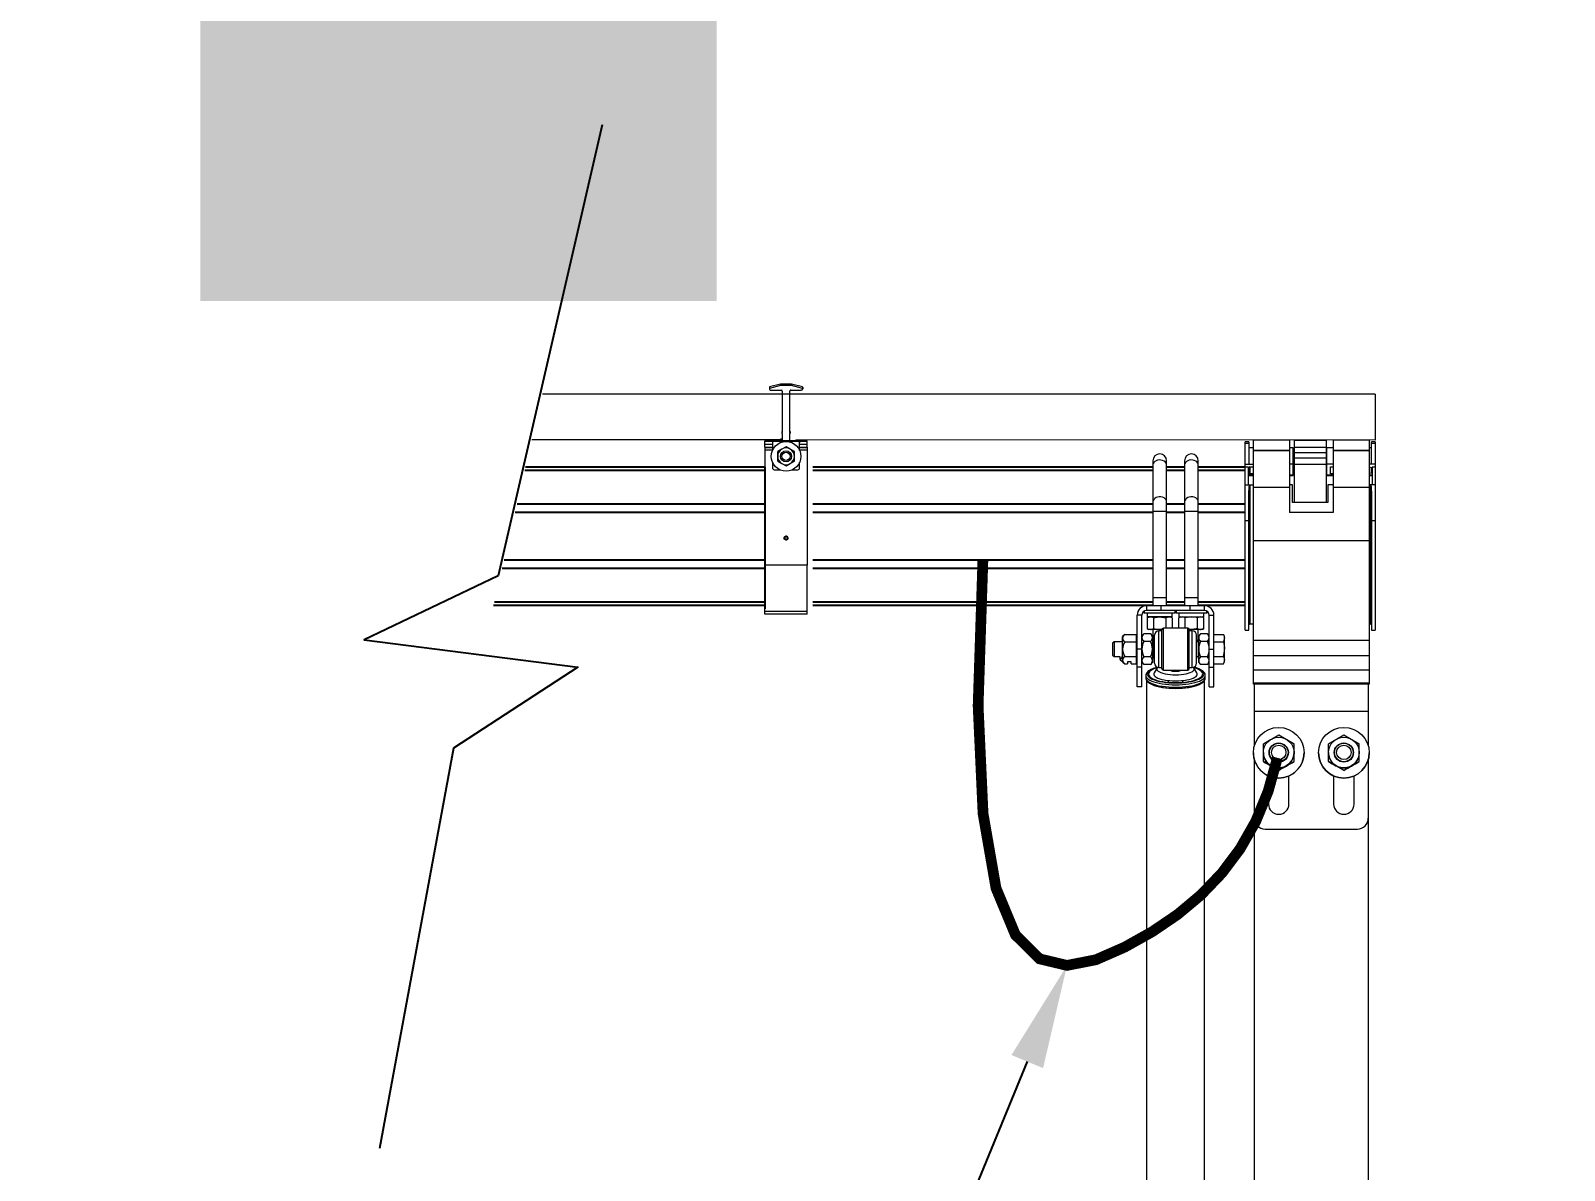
# Model space of a CAD drawing. Header units: feet. Extents: x -17 to 453, y -41 to 31.
# Drawn here: x 53.318 to 55.87, y -6.351 to -4.454 of the extents above; entities that cross this region are included whole.
import ezdxf
from ezdxf import colors
from ezdxf.entities.mleader import LeaderData, LeaderLine
from ezdxf.enums import TextEntityAlignment as Align
from ezdxf.math import Vec2, Vec3

# ---------------------------------------------------------------- set-up
doc = ezdxf.new("R2018")
doc.units = ezdxf.units.FT
doc.header["$MEASUREMENT"] = 0
for name, color, linetype in [('ATI CENTER SUPPORT', 7, 'Continuous'), ('DETL-RACK-FADE', 8, 'Continuous'), ('G-ANNO-TEXT', 1, 'Continuous')]:
    doc.layers.add(name, color=color, linetype=linetype)
doc.styles.add('NEI-A', font='arial.ttf')
doc.styles.get("Standard").update_dxf_attribs({"font": 'arial.ttf'})

# ---------------------------------------------------------------- blocks, each defined once
blk = doc.blocks.new('DETAIL_TITLE')
at = {"style": 'NEI-A', "flags": 8}
blk.add_attdef('#', text='', height=0.2, dxfattribs=at).set_placement((0.5922, -0.5109), align=Align.MIDDLE_CENTER)
at = {"lineweight": 30, "style": '', "flags": 104}
blk.add_attdef('DETAIL_TITLE', text='', height=0.2, dxfattribs=at).set_placement((0.9099, -0.5251), align=Align.BOTTOM_LEFT)
at = {"style": 'NEI-A'}
for tag, p in [('SCALE:', (0.9386, -0.7379)), ('1"_=_', (1.5474, -0.7379))]:
    blk.add_attdef(tag, text='', height=0.1, dxfattribs=at).set_placement(p, align=Align.BOTTOM_LEFT)
blk = doc.blocks.new('CLAMP')
at = {"color": 3, "linetype": 'Continuous', "lineweight": 15}
for p, q in [((-0.0048, 0.1326), (-0.0142, 0.1302)), ((-0.0048, 0.1326), (-0.0048, 0.1315)), ((0.0048, 0.1326), (-0.0048, 0.1326)), ((0.0048, 0.1326), (0.0048, 0.1315)), ((0.0142, 0.1302), (0.0048, 0.1326)), ((-0.0144, 0.1299), (-0.0144, 0.1287)), ((-0.0048, 0.1315), (-0.0142, 0.129)), ((-0.0142, 0.1302), (-0.0142, 0.129)), ((-0.0131, 0.1275), (-0.004, 0.1275)), ((0.0048, 0.1315), (-0.0048, 0.1315)), ((-0.0032, 0.1267), (-0.0032, 0.091)), ((0.0032, 0.1242), (0.0032, 0.1267)), ((0.0032, 0.091), (0.0032, 0.1242)), ((0.004, 0.1275), (0.0131, 0.1275)), ((0.0142, 0.129), (0.0048, 0.1315)), ((0.0142, 0.1302), (0.0142, 0.129)), ((0.0144, 0.1299), (0.0144, 0.1287)), ((-0.0182, 0.0808), (-0.0182, 0.0839)), ((-0.0182, 0.0782), (-0.0182, 0.0808)), ((-0.0182, 0.0808), (-0.0117, 0.0808)), ((-0.0117, 0.0828), (-0.0117, 0.0821)), ((-0.0117, 0.0821), (-0.0117, 0.0755)), ((-0.0072, 0.0839), (-0.0102, 0.0837)), ((-0.0102, 0.0839), (-0.0102, 0.0837)), ((-0.0035, 0.0851), (-0.0049, 0.0851)), ((-0.0035, 0.0851), (-0.0049, 0.0851)), ((-0.0049, 0.0848), (-0.0041, 0.0848)), ((-0.0041, 0.0841), (-0.0049, 0.084)), ((-0.0041, 0.0848), (-0.0041, 0.0841)), ((-0.0032, 0.0921), (-0.0037, 0.0916)), ((-0.0037, 0.0916), (-0.0037, 0.0905)), ((-0.0037, 0.0916), (-0.0037, 0.0916)), ((-0.0032, 0.091), (-0.0037, 0.0905)), ((-0.0037, 0.0905), (-0.0032, 0.09)), ((-0.0032, 0.09), (-0.0032, 0.0851)), ((0.0032, 0.0921), (0.0037, 0.0916)), ((0.0032, 0.091), (0.0037, 0.0905)), ((0.0037, 0.0905), (0.0032, 0.09)), ((0.0032, 0.0839), (0.0032, 0.09)), ((0.0037, 0.0916), (0.0037, 0.0905)), ((0.0037, 0.0916), (0.0037, 0.0916)), ((0.0102, 0.0837), (0.0072, 0.0839)), ((0.0102, 0.0839), (0.0102, 0.0837)), ((0.0117, 0.0828), (0.0117, 0.0821)), ((0.0117, 0.0755), (0.0117, 0.0821)), ((0.0117, 0.0808), (0.0182, 0.0808)), ((0.0182, 0.0808), (0.0182, 0.0839)), ((0.0182, 0.0782), (0.0182, 0.0808)), ((-0.0182, 0.0782), (-0.0182, 0.0778)), ((-0.0182, 0.0782), (-0.0117, 0.0782)), ((-0.0182, 0.0778), (-0.0182, 0.0758)), ((-0.0117, 0.0778), (-0.0182, 0.0778)), ((-0.0182, 0.0758), (-0.0182, -0.0236)), ((-0.0117, 0.0758), (-0.0182, 0.0758)), ((-0.0036, 0.0766), (-0.0072, 0.0745)), ((-0.0072, 0.0704), (-0.0072, 0.0745)), ((-0.0072, 0.0662), (-0.0072, 0.0704)), ((-0.0072, 0.0662), (-0.0036, 0.0642)), ((0, 0.0787), (-0.0036, 0.0766)), ((0.0036, 0.0766), (0, 0.0787)), ((0.0072, 0.0745), (0.0036, 0.0766)), ((0.0036, 0.0642), (0.0072, 0.0662)), ((0.0072, 0.0704), (0.0072, 0.0745)), ((0.0072, 0.0662), (0.0072, 0.0704)), ((0.0117, 0.0782), (0.0182, 0.0782)), ((0.0182, 0.0778), (0.0117, 0.0778)), ((0.0182, 0.0758), (0.0117, 0.0758)), ((0.0182, 0.0782), (0.0182, 0.0778)), ((0.0182, 0.0778), (0.0182, 0.0758)), ((0.0182, 0.0758), (0.0182, -0.0236)), ((-0.0117, 0.0652), (-0.0117, 0.0605)), ((-0.0101, 0.0589), (-0.0056, 0.0589)), ((-0.0036, 0.0642), (0, 0.0621)), ((0, 0.0621), (0.0036, 0.0642)), ((0.0056, 0.0589), (0.0101, 0.0589)), ((0.0117, 0.0605), (0.0117, 0.0652)), ((0.0182, -0.0236), (-0.0182, -0.0236)), ((-0.0182, -0.0633), (-0.0182, -0.0236)), ((0.0182, -0.0633), (0.0182, -0.0236)), ((0.0182, -0.0633), (-0.0182, -0.0633)), ((-0.0182, -0.0657), (-0.0182, -0.0633)), ((0.0182, -0.0657), (-0.0182, -0.0657)), ((0.0182, -0.0657), (0.0182, -0.0633))]:
    blk.add_line(p, q, dxfattribs=at)
at = {"color": 3}
for p, q in [((-0.0182, 0.0839), (0.0182, 0.0839)), ((-0.0182, 0.0612), (-0.0182, -0.0612))]:
    blk.add_line(p, q, dxfattribs=at)
at = {"color": 3, "linetype": 'Continuous', "lineweight": 15}
for radius in [0.0128, 0.0048, 0.0036]:
    blk.add_circle((0, 0.0704), radius, dxfattribs=at)
at = {"color": 3}
blk.add_circle((0, 0), 0.00147, dxfattribs=at)
at = {"color": 3, "linetype": 'Continuous', "lineweight": 15}
for centre, radius, start, end in [((-0.0141, 0.1299), 0.0003, 104.672, 179.9818), ((-0.0141, 0.1287), 0.0003, 104.672, 179.9818), ((-0.0131, 0.1287), 0.00128, 180.0273, 270.0273), ((-0.004, 0.1267), 0.000799, 0.0273, 90.0273), ((0.004, 0.1267), 0.000799, 89.9727, 179.9727), ((0.0131, 0.1287), 0.00128, 269.9727, 359.9727), ((0.0141, 0.1299), 0.0003, 0.0182, 75.328), ((0.0141, 0.1287), 0.0003, 0.0182, 75.328), ((-0.0103, 0.0829), 0.00139, 133.1103, 183.5333), ((-0.0101, 0.0821), 0.0016, 93.3224, 179.9748), ((-0.0042, 0.0851), 0.00101, 273.3224, 359.9748), ((0.0101, 0.0821), 0.0016, 0.0252, 86.6776), ((0.0102, 0.0828), 0.00154, 359.0792, 44.4283), ((0, 0.0704), 0.00719, 120, 180), ((0, 0.0704), 0.00719, 180, 240), ((0, 0.0704), 0.00719, 60, 120), ((0, 0.0704), 0.00719, 0, 60), ((0, 0.0704), 0.00719, 300, 0), ((-0.0101, 0.0605), 0.0016, 180.0273, 270.0273), ((0, 0.0704), 0.00719, 240, 300), ((0.0101, 0.0605), 0.0016, 269.9727, 359.9727)]:
    blk.add_arc(centre, radius, start, end, dxfattribs=at)
blk.add_ellipse((-0.0042, 0.0859), major_axis=(0, 0.00107), ratio=0.942202, start_param=3.200091, end_param=4.712389, dxfattribs=at)

msp = doc.modelspace()

# ---------------------------------------------------------------- linework, layer by layer
at = {"color": 5}
for p, q in [((54.14181, -5.18002), (54.54041, -5.18002)), ((54.61986, -5.18002), (55.18542, -5.18002)), ((55.20821, -5.18002), (55.2382, -5.18002)), ((55.26093, -5.18002), (55.339, -5.18002)), ((54.14047, -5.18582), (54.54041, -5.18582)), ((54.61986, -5.18582), (55.18542, -5.18582)), ((55.20821, -5.18582), (55.2382, -5.18582)), ((55.26093, -5.18582), (55.339, -5.18582)), ((54.12432, -5.25571), (54.54041, -5.25571)), ((54.12756, -5.24171), (54.54041, -5.24171)), ((54.61986, -5.24171), (55.18542, -5.24171)), ((54.61986, -5.25571), (55.18542, -5.25571)), ((55.20821, -5.24171), (55.2382, -5.24171)), ((55.20821, -5.25571), (55.2382, -5.25571)), ((55.26093, -5.24171), (55.339, -5.24171)), ((55.26093, -5.25571), (55.339, -5.25571)), ((54.10283, -5.34875), (54.54041, -5.34875)), ((54.10607, -5.33475), (54.54041, -5.33475)), ((54.61986, -5.33475), (55.18542, -5.33475)), ((54.61986, -5.34875), (55.18542, -5.34875)), ((55.20821, -5.33475), (55.2382, -5.33475)), ((55.20821, -5.34875), (55.2382, -5.34875)), ((55.26093, -5.33475), (55.339, -5.33475)), ((55.26093, -5.34875), (55.339, -5.34875)), ((54.08992, -5.40464), (54.54041, -5.40464)), ((54.61986, -5.40464), (55.18542, -5.40464)), ((55.20821, -5.40464), (55.2382, -5.40464)), ((55.26093, -5.40464), (55.339, -5.40464)), ((54.08858, -5.41044), (54.54041, -5.41044)), ((54.61986, -5.41044), (55.18542, -5.41044)), ((55.20821, -5.41044), (55.2382, -5.41044)), ((55.26093, -5.41044), (55.339, -5.41044))]:
    msp.add_line(p, q, dxfattribs=at)
at = {"color": 7}
msp.add_lwpolyline([(54.26925, -4.611), (54.09588, -5.36153), (53.87336, -5.4679), (54.22865, -5.51354), (54.02198, -5.64813), (53.89874, -6.31465)], dxfattribs=at)
at = {"color": 8, "linetype": 'Continuous', "lineweight": 15, "flags": 128}
for points in [[(55.20821, -5.17686), (55.20812, -5.17585), (55.20741, -5.1739), (55.20604, -5.17213), (55.20409, -5.17066), (55.20168, -5.16958), (55.19897, -5.16896), (55.19613, -5.16884), (55.19333, -5.16921), (55.19075, -5.17007), (55.18856, -5.17136), (55.18688, -5.17299), (55.18583, -5.17486), (55.18548, -5.17686)], [(55.26093, -5.17686), (55.26084, -5.17585), (55.26013, -5.1739), (55.25876, -5.17213), (55.25681, -5.17066), (55.25441, -5.16958), (55.2517, -5.16896), (55.24885, -5.16884), (55.24605, -5.16921), (55.24347, -5.17007), (55.24128, -5.17136), (55.2396, -5.17299), (55.23855, -5.17486), (55.2382, -5.17686)], [(55.20821, -5.23823), (55.20812, -5.23722), (55.20741, -5.23527), (55.20604, -5.2335), (55.20409, -5.23204), (55.20168, -5.23096), (55.19897, -5.23033), (55.19613, -5.23021), (55.19333, -5.23058), (55.19075, -5.23144), (55.18856, -5.23273), (55.18688, -5.23436), (55.18583, -5.23623), (55.18548, -5.23823)], [(55.26093, -5.23823), (55.26084, -5.23722), (55.26013, -5.23527), (55.25876, -5.2335), (55.25681, -5.23204), (55.25441, -5.23096), (55.2517, -5.23033), (55.24885, -5.23021), (55.24605, -5.23058), (55.24347, -5.23144), (55.24128, -5.23273), (55.2396, -5.23436), (55.23855, -5.23623), (55.2382, -5.23823)], [(55.17371, -5.52734), (55.17379, -5.52833), (55.17446, -5.53012), (55.17579, -5.53188), (55.17776, -5.53358), (55.18034, -5.53519), (55.1835, -5.5367), (55.1872, -5.53808), (55.19139, -5.53932), (55.19601, -5.5404), (55.20099, -5.5413), (55.20628, -5.54202), (55.21179, -5.54254), (55.21746, -5.54285), (55.2232, -5.54296)], [(55.17371, -5.53143), (55.17379, -5.53233), (55.17446, -5.53412), (55.17579, -5.53588), (55.17776, -5.53758), (55.18034, -5.53919), (55.1835, -5.5407), (55.1872, -5.54209), (55.19139, -5.54332), (55.19601, -5.5444), (55.20099, -5.54531), (55.20628, -5.54602), (55.21179, -5.54654), (55.21746, -5.54685), (55.2232, -5.54696)], [(55.19284, -5.51384), (55.19198, -5.51408), (55.18796, -5.51534), (55.18445, -5.51674), (55.18151, -5.51827), (55.17918, -5.5199), (55.17748, -5.5216), (55.17646, -5.52336), (55.17612, -5.52514), (55.17646, -5.52692), (55.17748, -5.52867), (55.17918, -5.53038), (55.18151, -5.532), (55.18445, -5.53353), (55.18796, -5.53494), (55.19198, -5.5362), (55.19646, -5.5373), (55.20132, -5.53822), (55.20651, -5.53895), (55.21194, -5.53949), (55.21753, -5.53981), (55.2232, -5.53991)], [(55.2232, -5.53991), (55.22888, -5.53981), (55.23447, -5.53949), (55.2399, -5.53895), (55.24509, -5.53822), (55.24995, -5.5373), (55.25443, -5.5362), (55.25845, -5.53494), (55.26196, -5.53353), (55.2649, -5.532), (55.26723, -5.53038), (55.26892, -5.52867), (55.26995, -5.52692), (55.27029, -5.52514), (55.26995, -5.52336), (55.26892, -5.5216), (55.26723, -5.5199), (55.2649, -5.51827), (55.26196, -5.51674), (55.25845, -5.51534), (55.25443, -5.51408), (55.25357, -5.51384)], [(55.2232, -5.54296), (55.22895, -5.54285), (55.23462, -5.54254), (55.24013, -5.54202), (55.24542, -5.5413), (55.2504, -5.5404), (55.25502, -5.53932), (55.25921, -5.53808), (55.26291, -5.5367), (55.26607, -5.53519), (55.26865, -5.53358), (55.27062, -5.53188), (55.27195, -5.53012), (55.27262, -5.52833), (55.2727, -5.52736)], [(55.2232, -5.54696), (55.22895, -5.54685), (55.23462, -5.54654), (55.24013, -5.54602), (55.24542, -5.54531), (55.2504, -5.5444), (55.25502, -5.54332), (55.25921, -5.54209), (55.26291, -5.5407), (55.26607, -5.53919), (55.26865, -5.53758), (55.27062, -5.53588), (55.27195, -5.53412), (55.27262, -5.53233), (55.2727, -5.53143)]]:
    msp.add_lwpolyline(points, dxfattribs=at)
at = {"color": 7, "linetype": 'Continuous', "lineweight": 15, "flags": 128}
for points in [[(55.34502, -5.22628), (55.34505, -5.22379), (55.34568, -5.21402), (55.34584, -5.21271), (55.34597, -5.21183), (55.34608, -5.21125), (55.34617, -5.21086), (55.34624, -5.2106), (55.34629, -5.21043), (55.34634, -5.21031), (55.34638, -5.21023), (55.34643, -5.21017), (55.34647, -5.21013), (55.3465, -5.21012), (55.34652, -5.21011), (55.34653, -5.21011)], [(55.54776, -5.21011), (55.54778, -5.21012), (55.54781, -5.21013), (55.54785, -5.21017), (55.54795, -5.21033), (55.54816, -5.21102), (55.54858, -5.21384), (55.54926, -5.22628)], [(55.17618, -5.43178), (55.1787, -5.43047), (55.18135, -5.42997)], [(55.18651, -5.43178), (55.18913, -5.43101), (55.19684, -5.42997)], [(55.19684, -5.42997), (55.19986, -5.43014), (55.20718, -5.43178)], [(55.20718, -5.43178), (55.20969, -5.43047), (55.21234, -5.42997)], [(55.23923, -5.43178), (55.23672, -5.43047), (55.23407, -5.42997)], [(55.24956, -5.42997), (55.24655, -5.43014), (55.23923, -5.43178)], [(55.2599, -5.43178), (55.25728, -5.43101), (55.24956, -5.42997)], [(55.27023, -5.43178), (55.26771, -5.43047), (55.26506, -5.42997)], [(55.17618, -5.44926), (55.1787, -5.45057), (55.18135, -5.45107)], [(55.18651, -5.44926), (55.18913, -5.45003), (55.19684, -5.45107)], [(55.19684, -5.45107), (55.19986, -5.4509), (55.20055, -5.45075)], [(55.24956, -5.45107), (55.24655, -5.4509), (55.24584, -5.45075)], [(55.2599, -5.44926), (55.25728, -5.45003), (55.24956, -5.45107)], [(55.27023, -5.44926), (55.26771, -5.45057), (55.26506, -5.45107)], [(55.3027, -5.4593), (55.30407, -5.46228), (55.30458, -5.46538)], [(55.3027, -5.47146), (55.30448, -5.48093), (55.30458, -5.48363)], [(55.3027, -5.4958), (55.30407, -5.49878), (55.30458, -5.50188)], [(55.19261, -5.51372), (55.18956, -5.51456), (55.1858, -5.51586), (55.18246, -5.51731), (55.17957, -5.51892), (55.17717, -5.52073), (55.17533, -5.52275), (55.17427, -5.52462), (55.17376, -5.52654), (55.17378, -5.5273)], [(55.17378, -5.5313), (55.17381, -5.53264), (55.17444, -5.5346), (55.17558, -5.53644), (55.17728, -5.53821), (55.1796, -5.53994), (55.1825, -5.54156), (55.18589, -5.54303), (55.18971, -5.54433), (55.1939, -5.54547), (55.19844, -5.54645), (55.20326, -5.54725), (55.20831, -5.54787), (55.21354, -5.5483), (55.21888, -5.54855), (55.2232, -5.54861)], [(55.19265, -5.5147), (55.19078, -5.51527), (55.18717, -5.5166), (55.1841, -5.51805), (55.18162, -5.51961), (55.17977, -5.52126), (55.17858, -5.52296), (55.17807, -5.5247), (55.17824, -5.52644), (55.17909, -5.52817), (55.18061, -5.52985), (55.18278, -5.53145), (55.18556, -5.53296), (55.18891, -5.53436), (55.19278, -5.53561), (55.19711, -5.5367), (55.20184, -5.53762), (55.20689, -5.53835), (55.21219, -5.53888), (55.21765, -5.5392), (55.2232, -5.53931)], [(55.18769, -5.52306), (55.18716, -5.52436), (55.18716, -5.52591), (55.18783, -5.52744), (55.18916, -5.52893), (55.19113, -5.53035), (55.19369, -5.53167), (55.1968, -5.53288), (55.20041, -5.53393), (55.20443, -5.53482), (55.20881, -5.53554), (55.21346, -5.53605), (55.21829, -5.53637), (55.2232, -5.53647)], [(55.1932, -5.51396), (55.19286, -5.51439), (55.19217, -5.51583), (55.19217, -5.51729), (55.19286, -5.51873), (55.19424, -5.52013), (55.19625, -5.52144), (55.19887, -5.52265), (55.20204, -5.52372), (55.20567, -5.52463), (55.2097, -5.52536), (55.21403, -5.52589), (55.21857, -5.52622), (55.2232, -5.52633)], [(55.2232, -5.52633), (55.22784, -5.52622), (55.23238, -5.52589), (55.23671, -5.52536), (55.24074, -5.52463), (55.24437, -5.52372), (55.24754, -5.52265), (55.25016, -5.52144), (55.25217, -5.52013), (55.25354, -5.51873), (55.25424, -5.51729), (55.25424, -5.51583), (55.25354, -5.51439), (55.25321, -5.51396)], [(55.2232, -5.53931), (55.22875, -5.5392), (55.23422, -5.53888), (55.23952, -5.53835), (55.24457, -5.53762), (55.2493, -5.5367), (55.25363, -5.53561), (55.2575, -5.53436), (55.26085, -5.53296), (55.26363, -5.53145), (55.2658, -5.52985), (55.26732, -5.52817), (55.26817, -5.52644), (55.26834, -5.5247), (55.26783, -5.52296), (55.26664, -5.52126), (55.26479, -5.51961), (55.26231, -5.51805), (55.25924, -5.5166), (55.25562, -5.51527), (55.25375, -5.5147)], [(55.2232, -5.53647), (55.22812, -5.53637), (55.23295, -5.53605), (55.2376, -5.53554), (55.24198, -5.53482), (55.246, -5.53393), (55.24961, -5.53288), (55.25272, -5.53167), (55.25528, -5.53035), (55.25725, -5.52893), (55.25858, -5.52744), (55.25925, -5.52591), (55.25925, -5.52436), (55.25872, -5.52306)], [(55.2232, -5.54861), (55.22604, -5.54859), (55.23139, -5.54839), (55.23665, -5.54801), (55.24175, -5.54744), (55.24663, -5.54669), (55.25123, -5.54577), (55.2555, -5.54469), (55.2594, -5.54344), (55.26288, -5.54204), (55.26592, -5.54048), (55.26849, -5.53875), (55.27053, -5.5368), (55.2718, -5.53494), (55.27252, -5.53304), (55.27265, -5.53133)], [(55.27265, -5.52733), (55.27268, -5.5269), (55.27224, -5.52489), (55.27127, -5.52302), (55.26977, -5.52123), (55.26766, -5.51948), (55.26495, -5.51782), (55.26171, -5.5163), (55.25803, -5.51494), (55.25396, -5.51374), (55.25378, -5.5137)], [(55.1786, -5.53942), (55.18102, -5.54101), (55.18407, -5.54252), (55.18766, -5.54392), (55.19176, -5.54516), (55.19629, -5.54625), (55.20121, -5.54716), (55.20643, -5.54788), (55.21189, -5.54841), (55.21751, -5.54872), (55.2232, -5.54883)], [(55.2232, -5.54883), (55.2289, -5.54872), (55.23452, -5.54841), (55.23998, -5.54788), (55.2452, -5.54716), (55.25011, -5.54625), (55.25465, -5.54516), (55.25875, -5.54392), (55.26234, -5.54252), (55.26539, -5.54101), (55.26784, -5.53939), (55.26836, -5.53898)], [(55.39485, -5.68542), (55.3891, -5.68212), (55.38282, -5.67851), (55.38206, -5.67807)], [(55.50323, -5.68542), (55.49748, -5.68212), (55.4912, -5.67851), (55.49044, -5.67807)]]:
    msp.add_lwpolyline(points, dxfattribs=at)
at = {"color": 3, "const_width": 0.01785}
msp.add_lwpolyline([(54.90264, -5.33475), (54.89471, -5.57791), (54.90289, -5.75721), (54.92447, -5.88135), (54.95676, -5.95903), (54.99703, -5.99897), (55.04259, -6.00987), (55.09071, -6.00044), (55.1387, -5.97938), (55.18423, -5.95389), (55.22656, -5.92514), (55.26531, -5.89276), (55.30012, -5.85643), (55.33062, -5.81577), (55.35646, -5.77046), (55.37727, -5.72012), (55.39269, -5.66443)], dxfattribs=at)
at = {"color": 7, "linetype": 'Continuous', "lineweight": 15}
for centre, radius in [((55.39485, -5.65592), 0.04215), ((55.50323, -5.65592), 0.04215), ((55.39485, -5.65565), 0.02558), ((55.50323, -5.65565), 0.02558), ((55.39485, -5.65565), 0.01602), ((55.39485, -5.65548), 0.01546), ((55.39485, -5.65545), 0.01204), ((55.50323, -5.65565), 0.01602), ((55.50323, -5.65548), 0.01546), ((55.50323, -5.65545), 0.01204)]:
    msp.add_circle(centre, radius, dxfattribs=at)
for centre, radius, start, end in [((55.19684, -5.17), 0.01137, 0, 180), ((55.24956, -5.17), 0.01137, 0, 180), ((55.34623, -5.18158), 0.00121, 97.21951, 172.44698), ((55.34639, -5.19041), 0.0014, 191.43499, 278.03632), ((55.41235, -5.18145), 0.000955, 2.35154, 53.91823), ((55.41234, -5.19064), 0.000963, 306.321, 357.40924), ((55.17516, -5.42718), 0.0158, 90, 180), ((55.17516, -5.42718), 0.0079, 90, 180), ((55.18109, -5.439), 0.00903, 53.09269, 88.36073), ((55.21208, -5.439), 0.00903, 53.09242, 88.36412), ((55.23432, -5.439), 0.00903, 91.63405, 126.91253), ((55.26532, -5.439), 0.00903, 91.63405, 126.91253), ((55.27125, -5.42718), 0.0158, 0, 90), ((55.27125, -5.42718), 0.0079, 0, 90), ((55.14403, -5.46658), 0.00903, 126.22943, 172.3633), ((55.17651, -5.46483), 0.00926, 132.35909, 177.33056), ((55.18109, -5.44204), 0.00903, 271.63927, 306.90731), ((55.1755, -5.46483), 0.00926, 2.66944, 47.64091), ((55.19535, -5.4602), 0.00723, 90, 180), ((55.20286, -5.45134), 0.00241, 90, 180), ((55.24355, -5.45134), 0.00241, 0, 90), ((55.25106, -5.4602), 0.00723, 0, 90), ((55.26532, -5.44204), 0.00903, 233.08747, 268.36595), ((55.27093, -5.46484), 0.00928, 132.41231, 177.27072), ((55.26988, -5.46484), 0.00928, 2.72928, 47.58769), ((55.34653, -5.44316), 0.00151, 90, 180), ((55.54776, -5.44316), 0.00151, 0, 90), ((55.14347, -5.46452), 0.00843, 185.8938, 235.51254), ((55.16034, -5.48451), 0.02528, 148.92271, 178.00305), ((55.1601, -5.48282), 0.02503, 181.85223, 211.22173), ((55.17782, -5.46335), 0.01061, 185.6565, 224.65463), ((55.19874, -5.48426), 0.03148, 154.71411, 178.85779), ((55.19953, -5.48282), 0.03228, 181.44303, 204.98507), ((55.17419, -5.46335), 0.01061, 315.34537, 354.3435), ((55.15327, -5.48426), 0.03148, 1.14221, 25.28589), ((55.15248, -5.48282), 0.03228, 335.01493, 358.55697), ((55.27222, -5.46335), 0.01061, 185.66631, 224.65144), ((55.29314, -5.48426), 0.03148, 154.71155, 178.85652), ((55.29393, -5.48282), 0.03228, 181.44503, 204.9869), ((55.26859, -5.46335), 0.01061, 315.34856, 354.33369), ((55.24767, -5.48426), 0.03148, 1.14348, 25.28845), ((55.24688, -5.48282), 0.03228, 335.0131, 358.55497), ((55.29301, -5.46513), 0.01157, 326.83596, 358.77973), ((55.26017, -5.48299), 0.04442, 343.23918, 359.17283), ((55.13508, -5.49857), 0.00476, 176.03305, 270.04625), ((55.13508, -5.49857), 0.00101, 176.19715, 270.22302), ((55.14403, -5.50308), 0.00903, 126.23004, 172.36269), ((55.14347, -5.50102), 0.00843, 185.8938, 235.51254), ((55.17651, -5.50329), 0.00926, 132.36035, 177.3293), ((55.17782, -5.50182), 0.01061, 185.65803, 224.65232), ((55.1755, -5.50329), 0.00926, 2.6707, 47.63965), ((55.17419, -5.50182), 0.01061, 315.34768, 354.34197), ((55.19535, -5.50706), 0.00723, 180, 270), ((55.25106, -5.50706), 0.00723, 270, 0), ((55.27093, -5.5033), 0.00928, 132.4136, 177.26943), ((55.27222, -5.50181), 0.01061, 185.66783, 224.64914), ((55.26988, -5.5033), 0.00928, 2.73057, 47.5864), ((55.26859, -5.50181), 0.01061, 315.35086, 354.33217), ((55.29301, -5.50164), 0.01157, 326.83596, 358.77973), ((55.20286, -5.51593), 0.00241, 180, 270), ((55.22201, -5.49747), 0.0229, 245.66279, 272.98434), ((55.2246, -5.49856), 0.02183, 266.32765, 295.02611), ((55.24355, -5.51593), 0.00241, 270, 0), ((55.39485, -5.65597), 0.04215, 180.00046, 270.00138), ((55.39484, -5.65624), 0.04214, 179.99965, 195.0474), ((55.39484, -5.65629), 0.04214, 179.99965, 195.0474), ((55.39485, -5.65566), 0.02558, 179.99964, 240.00219), ((55.39485, -5.65597), 0.04215, 269.99885, 359.9993), ((55.39485, -5.65566), 0.02558, 299.99781, 0.00036), ((55.50323, -5.65597), 0.04215, 180.00146, 270.001), ((55.50323, -5.65566), 0.02558, 180.00127, 240.00056), ((55.50323, -5.65597), 0.04215, 269.99986, 359.9983), ((55.50323, -5.65566), 0.02558, 299.99944, 359.99873), ((55.50323, -5.65624), 0.04214, 344.9526, 0.00035), ((55.50323, -5.65629), 0.04214, 344.9526, 0.00035), ((57.57344, -1.88376), 4.38166, 239.79841, 239.99171), ((55.39485, -5.65566), 0.02558, 240.00097, 299.99903), ((53.26353, -1.96309), 4.28932, 299.79448, 299.99153), ((53.2664, -1.97023), 4.2817, 300.00603, 300.20385), ((57.68182, -1.88376), 4.38166, 239.79841, 239.99171), ((55.50323, -5.65566), 0.02558, 240.00125, 299.99875), ((53.31841, -1.87003), 4.39666, 299.79688, 299.98912), ((53.34832, -1.92459), 4.33445, 300.00723, 300.20265), ((55.39485, -5.74131), 0.01707, 180.00242, 359.99758), ((55.50323, -5.74131), 0.01707, 180.0013, 359.9987), ((55.37221, -5.76487), 0.01806, 180.00049, 270.00058), ((55.37221, -5.76503), 0.01806, 180.00085, 270.00023), ((55.52587, -5.76487), 0.01806, 269.99798, 359.99951), ((55.52587, -5.76503), 0.01806, 269.99834, 359.99915)]:
    msp.add_arc(centre, radius, start, end, dxfattribs=at)
at = {"color": 8, "linetype": 'Continuous', "lineweight": 15}
for centre, radius, start, end in [((55.13222, -5.49176), 0.00675, 253.68452, 270.90914), ((55.13317, -5.49271), 0.00586, 261.72824, 278.82911)]:
    msp.add_arc(centre, radius, start, end, dxfattribs=at)
at = {"layer": 'ATI CENTER SUPPORT', "color": 1, "linetype": 'Continuous', "lineweight": 15}
for p, q in [((55.55528, -5.05927), (54.1697, -5.05927)), ((55.55528, -5.05927), (55.55528, -5.13566)), ((54.56873, -5.13512), (54.15218, -5.13512)), ((55.55528, -5.13566), (54.59155, -5.13512))]:
    msp.add_line(p, q, dxfattribs=at)
at = {"layer": 'DETL-RACK-FADE', "linetype": 'Continuous', "lineweight": 15}
for p, q in [((55.34502, -5.13867), (55.339, -5.13867)), ((55.339, -5.45177), (55.339, -5.13867)), ((55.339, -5.14074), (55.34502, -5.14074)), ((55.34502, -5.13867), (55.34502, -5.17605)), ((55.3527, -5.14878), (55.34502, -5.14878)), ((55.41291, -5.13566), (55.3527, -5.13566)), ((55.3527, -5.54208), (55.3527, -5.13566)), ((55.3527, -5.15237), (55.41291, -5.15237)), ((55.41291, -5.15369), (55.3527, -5.15369)), ((55.41291, -5.13566), (55.41291, -5.25608)), ((55.41914, -5.14878), (55.41291, -5.14878)), ((55.41914, -5.1948), (55.41914, -5.14878)), ((55.42065, -5.13512), (55.42065, -5.23974)), ((55.47364, -5.13621), (55.42065, -5.13621)), ((55.47364, -5.14829), (55.42065, -5.14829)), ((55.47364, -5.13512), (55.47364, -5.23974)), ((55.48517, -5.14878), (55.47514, -5.14878)), ((55.47514, -5.1948), (55.47514, -5.14878)), ((55.54538, -5.13566), (55.48517, -5.13566)), ((55.48517, -5.13566), (55.48517, -5.25608)), ((55.48517, -5.15237), (55.54538, -5.15237)), ((55.54538, -5.15369), (55.48517, -5.15369)), ((55.54538, -5.13566), (55.54538, -5.54208)), ((55.54926, -5.14878), (55.54538, -5.14878)), ((55.55528, -5.13867), (55.54926, -5.13867)), ((55.54926, -5.17605), (55.54926, -5.13867)), ((55.54926, -5.14074), (55.55528, -5.14074)), ((55.55528, -5.13867), (55.55528, -5.45177)), ((55.18548, -5.17), (55.18548, -5.41138)), ((55.20821, -5.41138), (55.20821, -5.17)), ((55.2382, -5.17), (55.2382, -5.41138)), ((55.26093, -5.41138), (55.26093, -5.17)), ((55.339, -5.17605), (55.3527, -5.17605)), ((55.41914, -5.17605), (55.41291, -5.17605)), ((55.41914, -5.18002), (55.42065, -5.18002)), ((55.47364, -5.15712), (55.42065, -5.15712)), ((55.47364, -5.16571), (55.42065, -5.16571)), ((55.47364, -5.17648), (55.42065, -5.17648)), ((55.47364, -5.18002), (55.47514, -5.18002)), ((55.48517, -5.17605), (55.47514, -5.17605)), ((55.55528, -5.17605), (55.54538, -5.17605)), ((55.34382, -5.18069), (55.339, -5.18069)), ((55.34382, -5.18069), (55.34382, -5.21011)), ((55.3527, -5.19392), (55.34382, -5.19392)), ((55.34382, -5.1948), (55.3527, -5.1948)), ((55.34502, -5.19069), (55.34502, -5.18142)), ((55.34608, -5.18037), (55.3527, -5.18037)), ((55.34659, -5.18037), (55.34659, -5.19179)), ((55.3527, -5.19179), (55.34659, -5.19179)), ((55.41914, -5.19392), (55.41291, -5.19392)), ((55.41291, -5.1948), (55.41914, -5.1948)), ((55.4133, -5.19069), (55.4133, -5.18142)), ((55.41914, -5.18582), (55.42065, -5.18582)), ((55.47364, -5.18582), (55.47514, -5.18582)), ((55.48517, -5.19392), (55.47514, -5.19392)), ((55.47514, -5.1948), (55.48517, -5.1948)), ((55.48098, -5.18037), (55.48517, -5.18037)), ((55.48098, -5.19179), (55.48098, -5.18037)), ((55.48517, -5.19179), (55.48098, -5.19179)), ((55.54538, -5.18052), (55.54926, -5.18142)), ((55.54926, -5.19069), (55.54538, -5.19158)), ((55.55047, -5.19392), (55.54538, -5.19392)), ((55.54538, -5.1948), (55.55047, -5.1948)), ((55.54926, -5.19069), (55.54926, -5.18142)), ((55.55528, -5.18069), (55.55047, -5.18069)), ((55.55047, -5.18069), (55.55047, -5.21011)), ((55.339, -5.21011), (55.3527, -5.21011)), ((55.34502, -5.45177), (55.34502, -5.22628)), ((55.34653, -5.21011), (55.34653, -5.44165)), ((55.41291, -5.21468), (55.3527, -5.21468)), ((55.41764, -5.21011), (55.41291, -5.21011)), ((55.41764, -5.23974), (55.41764, -5.21011)), ((55.47665, -5.21011), (55.47665, -5.23974)), ((55.48517, -5.21011), (55.47665, -5.21011)), ((55.54538, -5.21468), (55.48517, -5.21468)), ((55.55528, -5.21011), (55.54538, -5.21011)), ((55.54776, -5.44165), (55.54776, -5.21011)), ((55.54926, -5.22628), (55.54926, -5.45177)), ((55.20821, -5.25478), (55.18548, -5.25478)), ((55.26093, -5.25478), (55.2382, -5.25478)), ((55.48517, -5.25608), (55.41291, -5.25608)), ((55.47665, -5.23974), (55.41764, -5.23974)), ((55.339, -5.26981), (55.34502, -5.26981)), ((55.54926, -5.26981), (55.55528, -5.26981)), ((55.54538, -5.30365), (55.3527, -5.30365)), ((55.20821, -5.39813), (55.18548, -5.39813)), ((55.26093, -5.39813), (55.2382, -5.39813)), ((55.16726, -5.42718), (55.15936, -5.42718)), ((55.15936, -5.54648), (55.15936, -5.42718)), ((55.16726, -5.54648), (55.16726, -5.42718)), ((55.17124, -5.42032), (55.17124, -5.42395)), ((55.22245, -5.42395), (55.17124, -5.42395)), ((55.17516, -5.41928), (55.17516, -5.41138)), ((55.27125, -5.41138), (55.17516, -5.41138)), ((55.27125, -5.41928), (55.17516, -5.41928)), ((55.17591, -5.42395), (55.17591, -5.42997)), ((55.21771, -5.42997), (55.17591, -5.42997)), ((55.17895, -5.42997), (55.17618, -5.43178)), ((55.17618, -5.43178), (55.17618, -5.44926)), ((55.18651, -5.43178), (55.18651, -5.44926)), ((55.19912, -5.41928), (55.19912, -5.41138)), ((55.20718, -5.43178), (55.20718, -5.44893)), ((55.21751, -5.43178), (55.21474, -5.42997)), ((55.21751, -5.43178), (55.21751, -5.44893)), ((55.21771, -5.42997), (55.21771, -5.42395)), ((55.22245, -5.42395), (55.22245, -5.41928)), ((55.22396, -5.41928), (55.22396, -5.42395)), ((55.27517, -5.42395), (55.22396, -5.42395)), ((55.2287, -5.42395), (55.2287, -5.42997)), ((55.2287, -5.42997), (55.27049, -5.42997)), ((55.23167, -5.42997), (55.2289, -5.43178)), ((55.2289, -5.44893), (55.2289, -5.43178)), ((55.23923, -5.44893), (55.23923, -5.43178)), ((55.24729, -5.41928), (55.24729, -5.41138)), ((55.2599, -5.44926), (55.2599, -5.43178)), ((55.27023, -5.43178), (55.26746, -5.42997)), ((55.27023, -5.44926), (55.27023, -5.43178)), ((55.27049, -5.42997), (55.27049, -5.42395)), ((55.27125, -5.41928), (55.27125, -5.41138)), ((55.27517, -5.42395), (55.27517, -5.42032)), ((55.27915, -5.42718), (55.28705, -5.42718)), ((55.27915, -5.54648), (55.27915, -5.42718)), ((55.28705, -5.54648), (55.28705, -5.42718)), ((55.1387, -5.4593), (55.13508, -5.46256)), ((55.1387, -5.4593), (55.15816, -5.4593)), ((55.15816, -5.50797), (55.15816, -5.4593)), ((55.17027, -5.45799), (55.16726, -5.46143)), ((55.18173, -5.45799), (55.17027, -5.45799)), ((55.17618, -5.44926), (55.17895, -5.45107)), ((55.20046, -5.45107), (55.17895, -5.45107)), ((55.18475, -5.46143), (55.18173, -5.45799)), ((55.18548, -5.45107), (55.18548, -5.47038)), ((55.18812, -5.50706), (55.18812, -5.4602)), ((55.20045, -5.45297), (55.19535, -5.45297)), ((55.19535, -5.51429), (55.19535, -5.45297)), ((55.20045, -5.51593), (55.20045, -5.45134)), ((55.24355, -5.44893), (55.20286, -5.44893)), ((55.20286, -5.51834), (55.20286, -5.44893)), ((55.24355, -5.51834), (55.24355, -5.44893)), ((55.26746, -5.45107), (55.24595, -5.45107)), ((55.24596, -5.51593), (55.24596, -5.45134)), ((55.25106, -5.45297), (55.24596, -5.45297)), ((55.25106, -5.51429), (55.25106, -5.45297)), ((55.25829, -5.50706), (55.25829, -5.4602)), ((55.26093, -5.47038), (55.26093, -5.45107)), ((55.26467, -5.45799), (55.26166, -5.46143)), ((55.27614, -5.45799), (55.26467, -5.45799)), ((55.26746, -5.45107), (55.27023, -5.44926)), ((55.27915, -5.46143), (55.27614, -5.45799)), ((55.28705, -5.4593), (55.3027, -5.4593)), ((55.30458, -5.46256), (55.3027, -5.4593)), ((55.339, -5.45177), (55.34502, -5.45177)), ((55.34653, -5.44165), (55.3527, -5.44165)), ((55.54538, -5.44165), (55.54776, -5.44165)), ((55.54926, -5.45177), (55.55528, -5.45177)), ((55.12102, -5.47123), (55.11846, -5.4738)), ((55.11846, -5.4738), (55.11846, -5.49347)), ((55.13508, -5.47123), (55.12102, -5.47123)), ((55.12102, -5.47123), (55.12102, -5.49604)), ((55.13508, -5.50471), (55.13508, -5.46256)), ((55.1387, -5.47146), (55.15816, -5.47146)), ((55.15936, -5.46256), (55.15816, -5.46256)), ((55.16726, -5.48363), (55.15936, -5.48363)), ((55.18173, -5.47081), (55.17027, -5.47081)), ((55.18475, -5.46143), (55.18475, -5.50584)), ((55.18756, -5.47123), (55.18475, -5.47123)), ((55.18756, -5.47038), (55.18548, -5.47038)), ((55.18812, -5.46803), (55.18756, -5.46803)), ((55.18756, -5.49924), (55.18756, -5.46803)), ((55.25885, -5.46803), (55.25829, -5.46803)), ((55.25885, -5.49924), (55.25885, -5.46803)), ((55.26093, -5.47038), (55.25885, -5.47038)), ((55.26166, -5.47123), (55.25885, -5.47123)), ((55.26166, -5.50584), (55.26166, -5.46143)), ((55.27614, -5.47081), (55.26467, -5.47081)), ((55.27915, -5.48363), (55.28705, -5.48363)), ((55.28705, -5.47146), (55.3027, -5.47146)), ((55.30458, -5.50471), (55.30458, -5.46256)), ((55.54538, -5.46926), (55.3527, -5.46926)), ((55.11846, -5.49347), (55.12102, -5.49604)), ((55.12102, -5.49604), (55.13048, -5.49604)), ((55.13048, -5.49603), (55.13033, -5.49824)), ((55.13407, -5.4985), (55.13425, -5.49603)), ((55.13425, -5.49604), (55.13508, -5.49604)), ((55.13508, -5.50471), (55.1387, -5.50797)), ((55.1387, -5.4958), (55.15816, -5.4958)), ((55.1387, -5.50797), (55.14346, -5.50797)), ((55.14949, -5.50496), (55.14346, -5.50496)), ((55.14346, -5.50496), (55.14346, -5.50797)), ((55.14949, -5.50797), (55.14949, -5.50496)), ((55.14949, -5.50797), (55.15816, -5.50797)), ((55.15816, -5.50471), (55.15936, -5.50471)), ((55.16726, -5.50584), (55.17027, -5.50927)), ((55.18173, -5.49645), (55.17027, -5.49645)), ((55.18173, -5.50927), (55.17027, -5.50927)), ((55.18173, -5.50927), (55.18475, -5.50584)), ((55.18475, -5.49604), (55.18756, -5.49604)), ((55.18756, -5.49924), (55.18812, -5.49924)), ((55.25829, -5.49924), (55.25885, -5.49924)), ((55.25885, -5.49604), (55.26166, -5.49604)), ((55.26166, -5.50584), (55.26467, -5.50927)), ((55.27614, -5.49645), (55.26467, -5.49645)), ((55.27614, -5.50927), (55.26467, -5.50927)), ((55.27614, -5.50927), (55.27915, -5.50584)), ((55.28705, -5.4958), (55.3027, -5.4958)), ((55.28705, -5.50797), (55.3027, -5.50797)), ((55.3027, -5.50797), (55.30458, -5.50471)), ((55.54538, -5.49449), (55.3527, -5.49449)), ((55.16726, -5.51374), (55.15936, -5.51374)), ((55.17371, -5.52742), (55.17371, -5.53143)), ((55.17503, -5.53556), (55.17503, -6.38701)), ((55.19261, -5.51477), (55.18769, -5.52306)), ((55.19535, -5.51429), (55.20045, -5.51429)), ((55.20286, -5.51834), (55.24355, -5.51834)), ((55.21116, -5.53583), (55.21116, -5.5388)), ((55.23525, -5.5388), (55.23525, -5.53583)), ((55.24596, -5.51429), (55.25106, -5.51429)), ((55.25872, -5.52306), (55.2538, -5.51477)), ((55.27137, -6.38701), (55.27137, -5.53557)), ((55.2727, -5.53143), (55.2727, -5.52742)), ((55.27915, -5.51374), (55.28705, -5.51374)), ((55.54538, -5.51837), (55.3527, -5.51837)), ((55.16726, -5.54648), (55.15936, -5.54648)), ((55.27915, -5.54648), (55.28705, -5.54648)), ((55.54538, -5.54046), (55.3527, -5.54046)), ((55.54538, -5.54208), (55.3527, -5.54208)), ((55.35415, -5.54208), (55.35415, -5.64497)), ((55.54393, -5.54208), (55.54393, -5.64497)), ((55.35415, -5.58687), (55.54393, -5.58687)), ((55.36927, -5.6409), (55.38141, -5.63389)), ((55.38272, -5.63313), (55.39485, -5.62613)), ((55.39485, -5.62613), (55.40697, -5.63313)), ((55.40829, -5.63389), (55.42043, -5.6409)), ((55.47765, -5.6409), (55.48979, -5.63389)), ((55.4911, -5.63313), (55.50323, -5.62613)), ((55.50323, -5.62613), (55.51535, -5.63313)), ((55.51667, -5.63389), (55.52881, -5.6409)), ((55.3527, -5.65592), (55.3527, -5.65597)), ((55.3527, -5.65624), (55.3527, -5.65629)), ((55.36927, -5.67065), (55.36927, -5.6409)), ((55.37939, -5.65548), (55.37939, -5.65566)), ((55.41031, -5.65566), (55.41031, -5.65548)), ((55.42043, -5.67065), (55.42043, -5.6409)), ((55.437, -5.65597), (55.437, -5.65592)), ((55.46108, -5.65592), (55.46108, -5.65597)), ((55.47765, -5.67065), (55.47765, -5.6409)), ((55.48777, -5.65548), (55.48777, -5.65566)), ((55.51869, -5.65566), (55.51869, -5.65548)), ((55.52881, -5.67065), (55.52881, -5.6409)), ((55.54538, -5.65597), (55.54538, -5.65592)), ((55.54538, -5.65629), (55.54538, -5.65624)), ((55.35415, -5.66691), (55.35415, -6.82342)), ((55.38206, -5.67781), (55.36927, -5.67043)), ((55.37449, -5.67356), (55.36927, -5.67055)), ((55.36927, -5.6706), (55.37449, -5.67361)), ((55.37449, -5.67361), (55.37444, -5.67353)), ((55.37449, -5.67361), (55.37449, -5.67356)), ((55.39485, -5.6852), (55.38206, -5.67781)), ((55.39485, -5.6852), (55.40764, -5.67781)), ((55.39485, -5.68542), (55.39485, -5.6852)), ((55.40764, -5.67781), (55.42043, -5.67043)), ((55.49044, -5.67781), (55.47765, -5.67043)), ((55.48287, -5.67356), (55.47765, -5.67055)), ((55.47765, -5.6706), (55.48287, -5.67361)), ((55.48287, -5.67361), (55.48282, -5.67353)), ((55.48287, -5.67361), (55.48287, -5.67356)), ((55.50323, -5.6852), (55.49044, -5.67781)), ((55.50323, -5.6852), (55.51602, -5.67781)), ((55.50323, -5.68542), (55.50323, -5.6852)), ((55.51602, -5.67781), (55.52881, -5.67043)), ((55.54393, -5.66691), (55.54393, -6.82342)), ((55.37778, -5.69451), (55.37778, -5.74131)), ((55.41192, -5.74131), (55.41192, -5.69451)), ((55.48616, -5.69451), (55.48616, -5.74131)), ((55.5203, -5.74131), (55.5203, -5.69451)), ((55.37221, -5.78293), (55.52587, -5.78293)), ((55.37221, -5.78293), (55.37221, -5.78309)), ((55.37221, -5.78309), (55.52587, -5.78309)), ((55.52587, -5.78293), (55.52587, -5.78309))]:
    msp.add_line(p, q, dxfattribs=at)

# ---------------------------------------------------------------- block references
at = {"xscale": 1.929391595262352, "yscale": 1.929391595262352, "zscale": 1.929391595262352}
msp.add_blockref('CLAMP', (54.57508, -5.29861), dxfattribs=at)
at = {"layer": 'G-ANNO-TEXT'}
ref = msp.add_blockref('DETAIL_TITLE', (45.86472, 2.97376), dxfattribs=at)
lines = msp.add_mtext('{\\LMOTOR SUPPORT POST/END OF TRACKER GROUNDING (ABOVE GROUND)}', dxfattribs={"layer": '0', "insert": (46.77461, 2.74862), "char_height": 7.6528868, "attachment_point": 1})
ref.add_attrib('DETAIL_TITLE', '', (46.77461, 2.74862)).embed_mtext(lines)

# ---------------------------------------------------------------- next in the draw order: leaders
ml = msp.add_multileader_mtext('Standard', dxfattribs=at)
ml.set_content('END PIERS TO BE BONDED TO TORQUE TUBE ON BOTH SIDES OF TRACKER', color=256, style='NEI-A')
ml.set_leader_properties()
ml.build(insert=Vec2(0, 0))
ml.multileader.update_dxf_attribs({"dogleg_length": 0.20776, "arrow_head_size": 0.17313})
ctx = ml.context
ctx.base_point, ctx.char_height, ctx.arrow_head_size, ctx.landing_gap_size, ctx.plane_origin = Vec3(52.48506, -6.75729), 0.1, 0.17313, 0.06925, Vec3(55.24285, -4.76439)
ctx.text_align_type = 2
notes = []
notes.append((ctx, [(1, (1, 1, 0), (54.73384, -6.75729), (-1, 0), 0.20776, [(0, [(55.04259, -6.00987)], 0, [])])]))
ctx.mtext.insert, ctx.mtext.width, ctx.mtext.alignment, ctx.mtext.line_spacing_style, ctx.mtext.flow_direction = Vec3(54.45683, -6.70643), 1.9293765, 3, 2, 5
ctx.mtext.has_bg_fill, ctx.mtext.bg_color, ctx.mtext.bg_scale_factor, ctx.mtext.bg_transparency, ctx.mtext.use_window_bg_color = 1, -1073741824, 1.5, 0, 1
for ctx, leaders in notes:
    for number, flags, end, landing, length, lines in leaders:
        leader = LeaderData()
        leader.index, (leader.has_last_leader_line, leader.has_dogleg_vector, leader.attachment_direction) = number, flags
        leader.last_leader_point, leader.dogleg_vector, leader.dogleg_length = Vec3(end), Vec3(landing), length
        for number, points, colour, breaks in lines:
            line = LeaderLine()
            line.index, line.vertices, line.color, line.breaks = number, Vec3.list(points), colors.encode_raw_color(colour), breaks
            leader.lines.append(line)
        ctx.leaders.append(leader)

doc.saveas('drawing.dxf')
